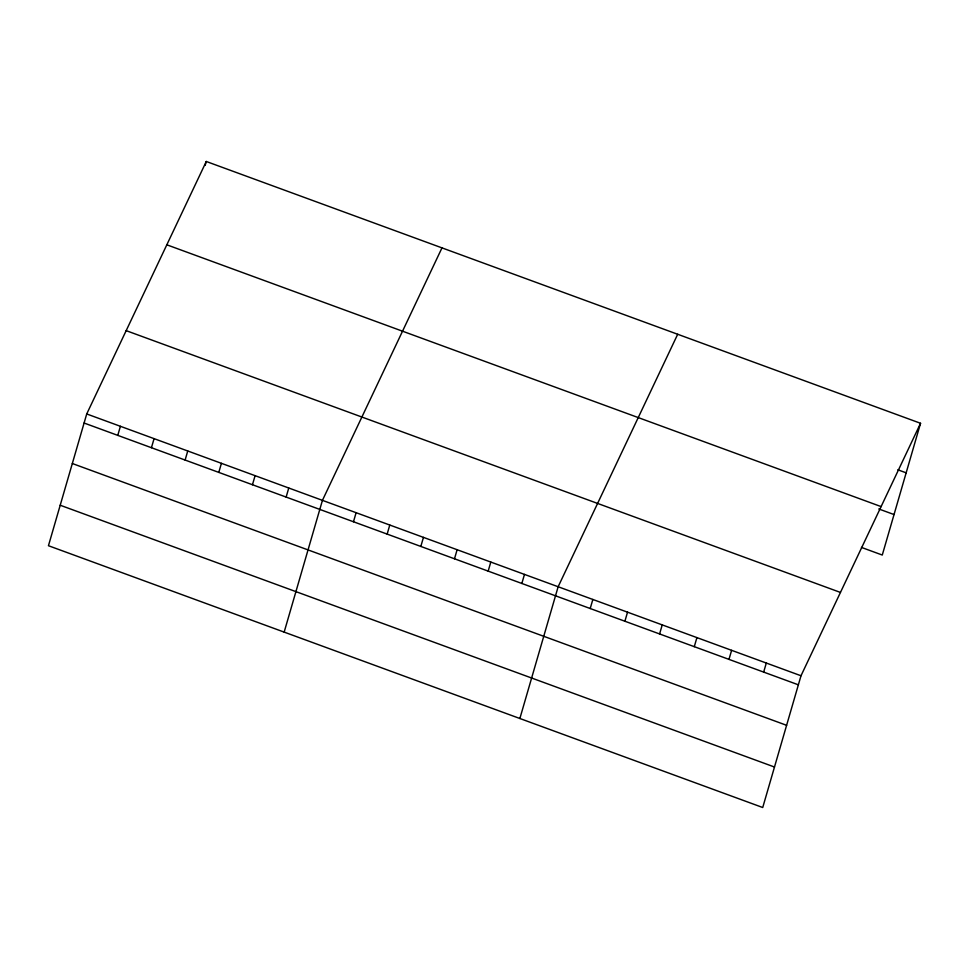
<?xml version="1.0" encoding="UTF-8"?>
<svg xmlns="http://www.w3.org/2000/svg" width="969" height="969" viewBox="0 0 969 969"><rect width="100%" height="100%" fill="white"/><g stroke="black" fill="none" stroke-linecap="round" stroke-linejoin="round"><path stroke-width="1.45" d="M86.725 413.957L48.45 545.717L762.724 807.516L801 675.756L920.55 423.283L206.276 161.484L86.725 413.957L801 675.756M117.77 435.372L120.398 426.299M205.149 165.372L206.276 161.484M151.443 447.714L154.071 438.642M185.115 460.057L187.744 450.985M218.788 472.4L221.417 463.327M252.461 484.742L255.089 475.67M286.134 497.073L288.762 488.013M284.159 632.115L322.435 500.355L441.985 247.882M353.479 521.758L356.107 512.698M387.152 534.101L389.78 525.041M420.825 546.443L423.453 537.371M454.497 558.786L457.126 549.714M488.17 571.129L490.798 562.056M521.843 583.471L524.471 574.399M519.868 718.501L558.144 586.742L677.694 334.269M590.206 608.532L592.846 599.46M624.896 621.238L627.537 612.178M659.598 633.956L662.227 624.896M694.288 646.674L696.917 637.602M728.979 659.392L731.619 650.32M763.669 672.111L766.309 663.038M920.55 423.283L882.274 555.043L861.453 547.412M897.827 469.783L906.148 472.836M166.825 244.806L881.1 506.593M878.774 508.955L894.036 514.551M126.176 330.647L840.45 592.434M84.097 423.029L798.371 684.817M72.336 463.521L786.61 725.309M60.211 505.237L774.485 767.024"/></g></svg>
